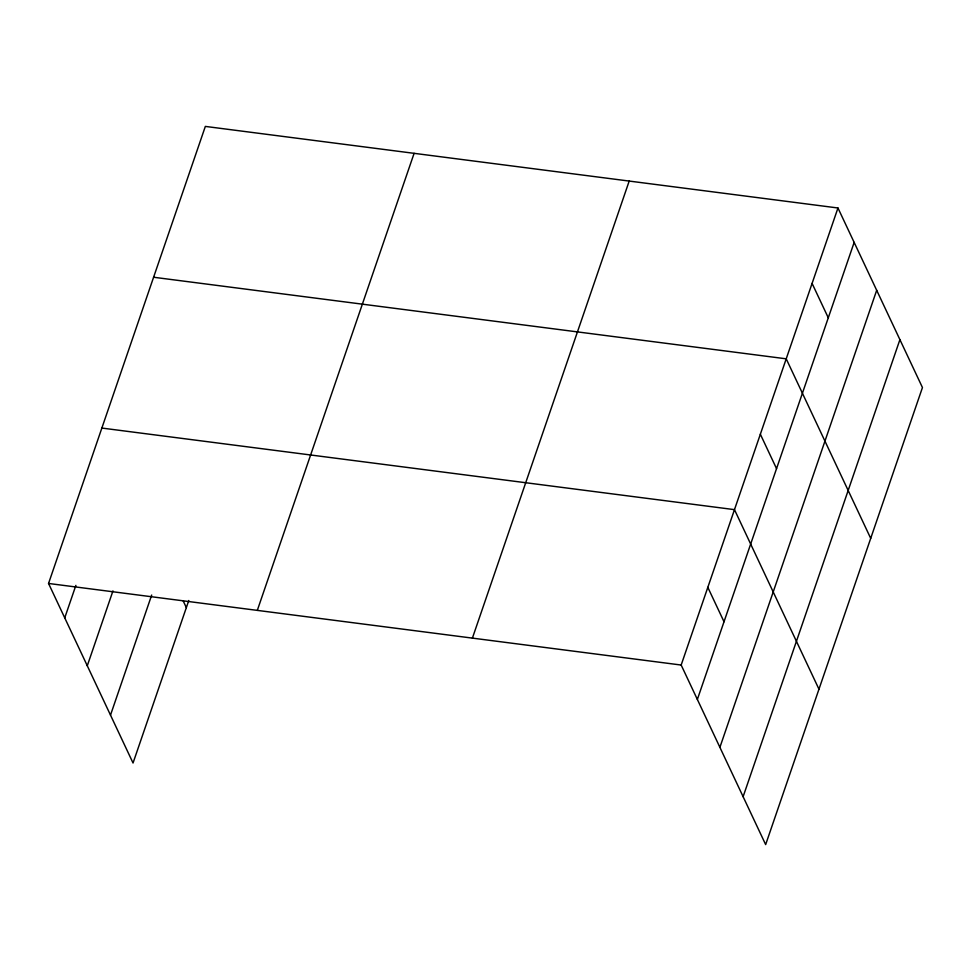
<?xml version="1.0" encoding="UTF-8"?>
<svg xmlns="http://www.w3.org/2000/svg" width="971" height="971" viewBox="0 0 971 971"><rect width="100%" height="100%" fill="white"/><g stroke="black" fill="none" stroke-linecap="round" stroke-linejoin="round"><path stroke-width="1.46" d="M188.787 600.503L133.039 763.012L48.55 583.462L205.342 126.412L837.961 207.988L922.45 387.538L765.658 844.588L681.169 665.038L837.961 207.988M64.741 617.872L75.884 585.379M87.281 665.766L112.964 590.89M110.5 715.117L151.694 595.029M257.315 610.383L414.107 153.333M472.404 638.117L629.196 181.067M697.36 699.448L854.152 242.398M719.899 747.342L876.692 290.293M743.118 796.693L899.911 339.644M153.6 277.245L786.219 358.821L870.708 538.359M101.858 428.065L734.477 509.641L818.966 689.192M48.55 583.462L681.169 665.038M812.096 283.411L828.287 317.808M760.354 434.231L776.545 468.641M707.823 587.346L724.014 621.743M183.131 600.77L186.347 607.615"/></g></svg>
